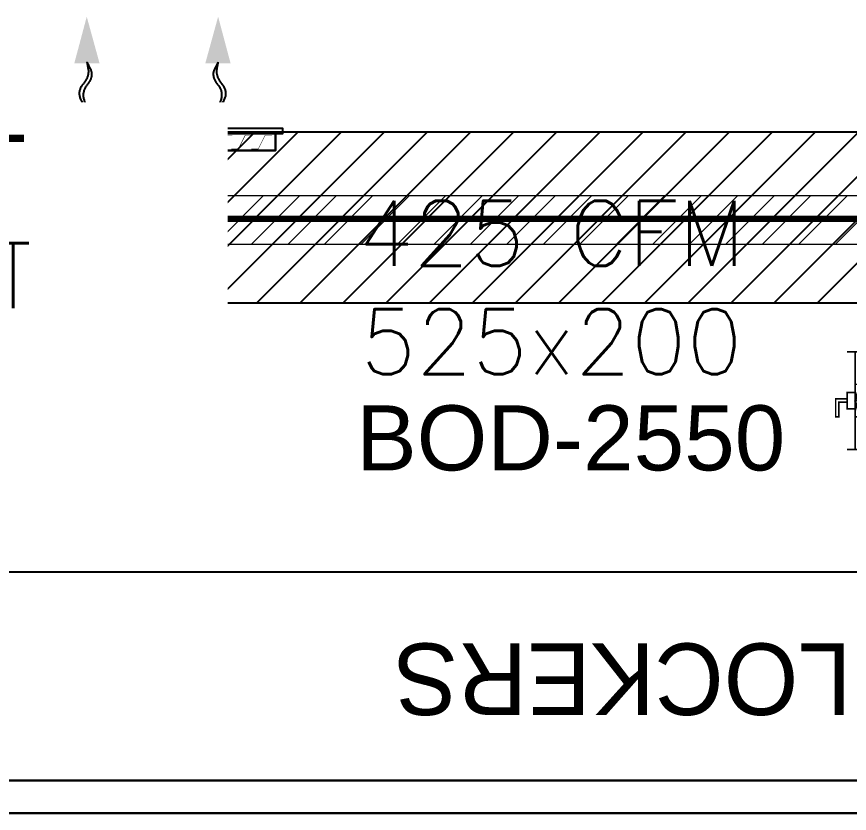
# Model space of a CAD drawing. Header units: millimetres. Extents: x 148480 to 578986, y 39883 to 155062.
# Drawn here: x 243975 to 246536, y 116682 to 119131 of the extents above; entities that cross this region are included whole.
import ezdxf

# ---------------------------------------------------------------- set-up
doc = ezdxf.new("R2010")
doc.units = ezdxf.units.MM
doc.linetypes.add('CONTINOUS', pattern=[0])
doc.linetypes.add('HIDDEN', pattern=[0.375, 0.25, -0.125])
for name, color, linetype in [('001-TEXT', 250, 'Continuous'), ('I - MODULAR', 44, 'Continuous'), ('Layer4', 6, 'Continuous'), ('M HVAC-Volume Control Damper', 3, 'Continuous'), ('M-HVAC ELLIPTICAL DUCT', 6, 'Continuous'), ('M-HVAC VRV PIPE', 4, 'Continuous'), ('M-HVAC-ELEPTICAL DUCT', 6, 'Continuous'), ('M-HVAC-GRIL', 6, 'Continuous'), ('M-HVAC-INSULATION', 8, 'Continuous'), ('M-HVAC-SUPP', 4, 'Continuous'), ('M-HVAC-TEXT', 7, 'Continuous')]:
    doc.layers.add(name, color=color, linetype=linetype)
for name, color, linetype, lineweight in [('CB-AC CABLE TRAY', 213, 'Continuous', 15), ('I-PART-GYP', 6, 'Continuous', 30), ('KDBS-SIDE THROW GRILLE', 1, 'Continuous', 18), ('M HVAC GRILLE', 6, 'Continuous', 13), ('M-HVAC-Volume Control Damper', 3, 'Continuous', 9)]:
    doc.layers.add(name, color=color, linetype=linetype, lineweight=lineweight)
doc.styles.add('Herbalife_Third Floor - Furniture Layout - 210201$0$CG', font='GOTHIC.TTF')
doc.styles.add('R', font='romans.shx')
doc.styles.add('romans', font='stylu.ttf', dxfattribs={"height": 125})
doc.styles.get("Standard").update_dxf_attribs({"font": 'arial.ttf'})

# ---------------------------------------------------------------- blocks, each defined once
blk = doc.blocks.new('GFC1')
at = {"layer": 'I - MODULAR', "color": 8, "linetype": 'Continuous'}
blk.add_lwpolyline([(321820.9185554316, 117768.459722596), (315247.4373575149, 117768.459722596), (315247.4373575149, 118409.8906047573), (321820.9185554316, 118409.8906047573)], close=True, dxfattribs=at)
at = {"layer": 'I-PART-GYP', "color": 8, "linetype": 'CONTINOUS'}
blk.add_lwpolyline([(315325.9185554367, 117668.459722596), (321820.9185554316, 117668.459722596), (321820.9185554316, 117768.459722596), (315225.9185554367, 117768.459722596), (315225.9185554367, 117668.459722596)], dxfattribs=at)
at = {"layer": '001-TEXT', "color": 8, "style": 'Herbalife_Third Floor - Furniture Layout - 210201$0$CG'}
blk.add_text('LOCKERS', height=220, rotation=180, dxfattribs=at).set_placement((319174.6500912035, 118190.1394028121))
blk = doc.blocks.new('RAAAA')
at = {"linetype": 'Continuous', "ltscale": 1000}
for points in [[(363.3502270197496, -3.1432137e-09, 0), (363.4422060456127, -0.0159299550577998, 0), (363.7181430901401, -0.0637198820477352, 0), (364.1780382394791, -0.1433697463944554, 0), (364.8218913553283, -0.2548795742914081, 0), (365.6497025364079, -0.3982493301155045, 0), (366.6614717766643, -0.5734790414571762, 0), (367.8571990267374, -0.7805686946958303, 0), (369.2368843313307, -1.019518308341502, 0), (370.800527705811, -1.29032784642186, 0), (372.548129088711, -1.592997347353956, 0), (374.4796885345131, -1.927526794723235, 0), (376.5952059868723, -2.293916173512115, 0), (378.8946815072559, -2.692165509564802, 0), (381.3781150872819, -3.122274795197881, 0), (384.045506676659, -3.584244024823418, 0), (386.8968563312665, -4.078073198790661, 0), (389.932163991034, -4.603762332117184, 0), (393.1514297206886, -5.161311412579379, 0), (396.5546535076573, -5.750720418873242, 0), (400.1418353044426, -6.371989386272617, 0), (403.9129751627332, -7.025118298013692, 0), (407.8680730322376, -7.710107161430643, 0), (412.0071289613843, -8.426955960108897, 0), (416.3301429580895, -9.175664704525843, 0), (420.8371149189769, -9.95623342192266, 0), (420.8371149189769, -9.95623342192266, 0), (425.4524514768271, -10.64715723088011, 0), (430.1005588909608, -11.12693132087588, 0), (434.7814372973515, -11.39555565733462, 0), (439.4950866661964, -11.45303028915077, 0), (444.2415069267154, -11.29935517825652, 0), (449.0206981487571, -10.93453033897094, 0), (453.83266031323, -10.35855577513575, 0), (458.6773934331723, -9.571431490243413, 0), (463.5548974592238, -8.573157460894432, 0), (468.4651724724099, -7.363733723410405, 0), (473.408218444325, -5.943160244612953, 0), (478.3840353195556, -4.311437036027201, 0), (483.3926231446675, -2.468564090318976, 0), (488.4339819159356, -0.4145414385711776, 0), (493.5081116431391, 1.850630961125715, 0), (498.6150123188272, 4.326953077688813, 0), (503.7546839457935, 7.014424921246244, 0), (508.9271264774724, 9.913046506117096, 0), (514.1323399618268, 13.02281780994963, 0), (519.3703244356439, 16.34373884601518, 0), (524.6410798691213, 19.87580960802734, 0), (529.9446061570196, 23.61903010122478, 0), (535.2809034381062, 27.57340032421053, 0), (540.6499716709368, 31.73892027698457, 0), (546.0518108080141, 36.11558996024542, 0), (546.0518108080141, 36.11558996024542, 0), (551.5033782976678, 40.40606285934336, 0), (557.0216314746065, 44.3129924959503, 0), (562.6065703099594, 47.83637886552606, 0), (568.2581947850994, 50.97622194606811, 0), (573.9765050141142, 53.73252174176741, 0), (579.7615008889697, 56.10527828754857, 0), (585.6131824222392, 58.09449155442417, 0), (591.5315496395342, 59.70016154344192, 0), (597.5166025618091, 60.92228824901393, 0), (603.5683411317877, 61.76087169104722, 0), (609.6867653969674, 62.21591186709703, 0), (615.8718753615394, 62.28740876214579, 0), (622.1236710227095, 61.97536236641464, 0), (628.4421522845514, 61.27977271866985, 0), (634.8273192858322, 60.20063977909739, 0), (641.2791719487868, 58.73796358541586, 0), (647.7977103055454, 56.89174411003477, 0), (654.3829343058169, 54.66198134981095, 0), (661.0348440050147, 52.0486753428122, 0), (667.7534394040703, 49.05182603385765, 0), (674.5387204550208, 45.6714334700955, 0), (681.3906872477382, 41.90749761380721, 0), (688.3093396429903, 37.76001850445755, 0), (695.2946777339093, 33.22899609315209, 0), (702.3467015242204, 28.31443044031039, 0), (702.3467015242204, 28.31443044031039, 0), (709.2903608093036, 23.31021987483837, 0), (715.9506054315714, 18.51026280666701, 0), (722.3274353891611, 13.91455923928879, 0), (728.4208506457508, 9.523109151399693, 0), (734.2308512860907, 5.335912552778608, 0), (739.7574372706002, 1.35296946123708, 0), (745.0006085336207, -2.425720145227386, 0), (749.9603651948273, -6.000156254740431, 0), (754.6367071997374, -9.370338881271893, 0), (759.0296344873495, -12.53626801015343, 0), (763.139147110283, -15.4979436553549, 0), (766.9652450741268, -18.25536579836625, 0), (770.5079283909872, -20.80853444966487, 0), (773.7671970343217, -23.15744960331358, 0), (776.7430510194972, -25.30211128131487, 0), (779.4354902971535, -27.24251944175922, 0), (781.8445149608888, -28.97867412900087, 0), (783.9701249599457, -30.51057533326093, 0), (785.8123202584683, -31.83822301088367, 0), (787.371100931894, -32.96161723241676, 0), (788.6464669620618, -33.88075794337783, 0), (789.6384182679468, -34.59564515668899, 0), (790.3469549207947, -35.10627890238538, 0), (790.7720769094302, -35.41265913681128, 0), (790.9137842478231, -35.5147858823184, 0)], [(363.3502270197496, -3.1432137e-09, 0), (363.442206050735, -0.0450899703428149, 0), (363.7181430864148, -0.1803598914993927, 0), (364.1780382394791, -0.4058097624219954, 0), (364.8218913553283, -0.7214395778719336, 0), (365.6497025364079, -1.127249323530121, 0), (366.6614717766643, -1.623239042703061, 0), (367.8571990267374, -2.209408693481235, 0), (369.2368843313307, -2.885758303105831, 0), (370.800527705811, -3.652287854813038, 0), (372.548129088711, -4.508997344411909, 0), (374.4796885345131, -5.455886790063231, 0), (376.5952059915289, -6.492956176749429, 0), (378.8946815119126, -7.620205525425263, 0), (381.3781150872819, -8.837634793133475, 0), (384.045506676659, -10.14524403051473, 0), (386.8968563312665, -11.54303320229518, 0), (389.9321639947593, -13.03100234130397, 0), (393.1514297160321, -14.60915141925215, 0), (396.5546535076573, -16.27748042601161, 0), (400.1418353067711, -18.03598940314259, 0), (403.9129751627332, -19.88467830209993, 0), (407.8680730322376, -21.82354717107955, 0), (412.0071289679034, -23.85259597969707, 0), (416.3301429580895, -25.97182474087458, 0), (420.8371149189769, -28.18123343505431, 0), (420.8371149189769, -28.18123343505431, 0), (425.4524514768271, -30.30099723860621, 0), (430.1005588909608, -32.15129131812137, 0), (434.7814372973515, -33.73211567220278, 0), (439.4950866685247, -35.04347029665951, 0), (444.2415069281124, -36.085355194984, 0), (449.0206981487571, -36.85777036577929, 0), (453.83266031323, -37.36071579926647, 0), (458.6773934382945, -37.59419151744805, 0), (463.5548974592238, -37.55819750251248, 0), (468.4651724775322, -37.25273375166579, 0), (473.4082184433937, -36.677800264908, 0), (478.3840353195556, -35.83339706843253, 0), (483.3926231446675, -34.71952413674444, 0), (488.4339819159356, -33.33618147473317, 0), (493.5081116431391, -31.68336907890625, 0), (498.6150123127734, -29.76108695170842, 0), (503.7546839481218, -27.56933511409443, 0), (508.9271264774724, -25.10811354231555, 0), (514.1323399529792, -22.37742221960798, 0), (519.3703244407661, -19.37726119032595, 0), (524.6410798714496, -16.10763043316547, 0), (529.9446061570196, -12.56852993450593, 0), (535.2809034381062, -8.759959704824723, 0), (540.6499716755932, -4.681919758091679, 0), (546.0518108080141, -0.3344100876711309, 0), (546.0518108080141, -0.3344100876711309, 0), (551.5033782916144, 3.985222824267111, 0), (557.0216314718126, 7.979632466915063, 0), (562.6065703099594, 11.64881881827023, 0), (568.2581947897561, 14.9927818957949, 0), (573.9765050141142, 18.01152170961723, 0), (579.7615008917637, 20.70503825240303, 0), (585.613182418514, 23.07333150459454, 0), (591.5315496409312, 25.11640151124448, 0), (597.5166025618091, 26.83424822066445, 0), (603.5683411317877, 28.22687166114338, 0), (609.6867653969674, 29.29427183407824, 0), (615.8718753615394, 30.03644871327561, 0), (622.1236710227095, 30.45340233575553, 0), (628.4421522845514, 30.54513267986477, 0), (634.8273192909545, 30.31163976306562, 0), (641.2791719427332, 29.75292355462443, 0), (647.7977103046142, 28.86898407479748, 0), (654.3829343058169, 27.65982132952195, 0), (661.0348440026864, 26.12543531041592, 0), (667.7534394068643, 24.26582600281108, 0), (674.5387204550208, 22.0809934346471, 0), (681.3906872416846, 19.57093758392147, 0), (688.3093396429903, 16.73565848520957, 0), (695.2946777339093, 13.57515608193353, 0), (702.3467015242204, 10.08943041635211, 0), (702.3467015242204, 10.08943041635211, 0), (709.2903608093036, 6.514059860142879, 0), (715.9506054315714, 3.084622785681858, 0), (722.3274353891611, -0.1988807808374986, 0), (728.4208506457508, -3.336450860719196, 0), (734.2308512860907, -6.328087466186843, 0), (739.7574372631498, -9.173790556378663, 0), (745.0006085396744, -11.87356015015393, 0), (749.9603651929647, -14.42739626707043, 0), (754.6367071950807, -16.83529888687189, 0), (759.0296344873495, -19.0972680154955, 0), (763.139147110283, -21.21330366202164, 0), (766.9652450741268, -23.18340579536743, 0), (770.5079283867963, -25.00757444975898, 0), (773.7671970343217, -26.68580960598774, 0), (776.7430510194972, -28.21811127837282, 0), (779.4354903008788, -29.60447944700718, 0), (781.8445149608888, -30.84491413389333, 0), (783.970124962274, -31.93941531877499, 0), (785.8123202584683, -32.88798302819488, 0), (787.371100938879, -33.69061722687912, 0), (788.6464669657872, -34.34731794591062, 0), (789.6384182707407, -34.85808517027181, 0), (790.3469549235887, -35.22291890904308, 0), (790.7720769150183, -35.44181913323701, 0), (790.9137842478231, -35.5147858823184, 0)]]:
    blk.add_polyline3d(points, dxfattribs=at)
blk.add_solid([(373.4006197778508, 101.2500000956934), (0, 0), (373.4006197778508, -101.2500000848667)], dxfattribs=at)
blk = doc.blocks.new('600X200 SIDE THROW GRILLE')
at = {"layer": 'M-HVAC-GRIL', "linetype": 'ByBlock'}
blk.add_lwpolyline([(374.9973038795019, -4.999999634066825), (396.425875307616, -4.999999634066825), (396.425875307616, 12.14285750894831), (-396.4312675490779, 12.14285750795878), (-396.4312675490779, -4.999999634881732), (-375.0026961204981, -4.999999634881732), (374.9973038795019, -4.999999634066825), (374.9973038795019, -56.42857106264658), (-375.0026961204981, -56.42857106346148), (-375.0026961204981, -4.999999634881732), (-375.0026961204981, -56.42857106346148), (374.9973038795019, -56.42857106264658), (374.9973038795019, -56.42857106264658)], dxfattribs=at)
at = {"layer": 'M-HVAC-GRIL', "lineweight": 0, "const_width": 1.714285714285749}
for points in [[(-364.6294207137813, -8.85715199351054), (-343.2008492852015, -8.85715199351054), (-321.77227785668, -51.71429485067003), (-300.3437064281002, -51.71429485067003)], [(-303.2008492852015, -8.85715199351054), (-281.7722778566218, -8.85715199351054), (-260.3437064281002, -51.71429485067003), (-238.9151349995205, -51.71429485067003)], [(-241.7722778566218, -8.85715199351054), (-220.343706428042, -8.85715199351054), (-198.9151349995205, -51.71429485067003), (-177.4865635709407, -51.71429485067003)], [(-179.6253858889373, -8.85715199351054), (-158.1968144603575, -8.85715199351054), (-136.7682430317778, -51.71429485067003), (-115.339671603198, -51.71429485067003)], [(-117.4784939211946, -8.85715199351054), (-96.04992249261483, -8.85715199351054), (-74.62135106403508, -51.71429485067003), (-53.19277963545534, -51.71429485067003)], [(-55.33160195345187, -8.85715199351054), (-33.90303052487212, -8.85715199351054), (-12.47445909629238, -51.71429485067003), (8.954112332229156, -51.71429485067003)], [(6.815290014290835, -8.85715199351054), (28.24386144281237, -8.85715199351054), (49.67243287139212, -51.71429485067003), (71.10100429997186, -51.71429485067003)], [(68.96218198197533, -8.85715199351054), (90.39075341055508, -8.85715199351054), (111.8193248391348, -51.71429485067003), (133.2478962677146, -51.71429485067003)], [(120.6359827977453, -8.85715199351054), (142.064554226325, -8.85715199351054), (163.4931256549048, -51.71429485067003), (184.9216970834845, -51.71429485067003)], [(180.7742178587091, -8.85715199351054), (202.2027892872888, -8.85715199351054), (223.6313607158103, -51.71429485067003), (245.0599321443901, -51.71429485067003)], [(242.2027892872888, -8.85715199351054), (263.6313607158686, -8.85715199351054), (285.0599321443901, -51.71429485067003), (306.4885035729699, -51.71429485067003)], [(303.6313607158686, -8.85715199351054), (325.0599321444483, -8.85715199351054), (346.4885035729699, -51.71429485067003), (367.9170750015496, -51.71429485067003)]]:
    blk.add_lwpolyline(points, dxfattribs=at)
at = {"layer": 'M-HVAC-SUPP'}
for p, xscale, yscale, zscale, rotation in [((-198.504193634462, 355.2760655156851), -0.3839999997941415, 0.3839999997941436, 0.3839999997941436, 90.2028781887322), ((205.5471836643141, 355.2760655156851), 0.3839999997941415, 0.3839999997941415, 0.3839999997941415, 269.7971218112675)]:
    blk.add_blockref('RAAAA', p, dxfattribs=dict(at, xscale=xscale, yscale=yscale, zscale=zscale, rotation=rotation))
blk = doc.blocks.new('jyfhg')
at = {"layer": 'KDBS-SIDE THROW GRILLE', "xscale": -1, "rotation": 90.00000000000006}
blk.add_blockref('600X200 SIDE THROW GRILLE', (-99.999999633962, -324.9856550990909), dxfattribs=at)
blk = doc.blocks.new('*U87')
at = {"layer": 'M HVAC-Volume Control Damper', "color": 6}
for p, q in [((144658.259653163, -122710.0000000001), (145063.7625697826, -122710.0000000001)), ((144587.4999999998, -122830.0000000001), (144609.998334567, -122746.9292262137)), ((145111.5696355139, -122745.3547118105), (145137.5, -122830.0000000001)), ((144587.4999999998, -122830), (144609.998334567, -122913.0707737864)), ((145111.5696355139, -122914.6452881896), (145137.5, -122830)), ((144658.259653163, -122950), (145063.7625697826, -122950))]:
    blk.add_line(p, q, dxfattribs=at)
at = {"layer": 'M HVAC-Volume Control Damper', "color": 6, "const_width": 5}
for points in [[(144587.4999999998, -122680), (144587.4999999998, -122680), (145162.5, -122680), (145137.5, -122680), (145137.5, -122980), (145162.5, -122980), (145137.5, -122980), (144587.4999999998, -122980), (144562.4999999998, -122980), (144587.4999999998, -122980), (144587.4999999998, -122680), (144562.4999999998, -122680), (144587.4999999998, -122680)], [(144587.4999999998, -122830), (145137.5, -122830)]]:
    blk.add_lwpolyline(points, dxfattribs=at)
for points in [[(144587.4999999998, -122880), (145137.5, -122880), (145137.5, -122780), (144587.4999999998, -122780)], [(145137.5, -122805), (145137.5, -122855), (145162.5, -122855), (145162.5, -122805)], [(145162.5, -122825), (145162.5, -122835), (145187.5, -122835), (145187.5, -122880), (145197.5, -122880), (145197.5, -122825), (145162.5, -122825)]]:
    blk.add_lwpolyline(points, close=True, dxfattribs=at)
at = {"layer": 'M HVAC-Volume Control Damper', "color": 6}
for centre, start, end in [((144658.259653163, -122760.0000000001), 90, 164.8459319503257), ((145063.7625697826, -122760.0000000001), 17.03200020093433, 90.00000000000001), ((144658.259653163, -122900), 195.1540680497168, 270), ((145063.7625697826, -122900), 270, 342.9679997990173)]:
    blk.add_arc(centre, 50, start, end, dxfattribs=at)
blk = doc.blocks.new('*U125')
at = {"layer": 'CB-AC CABLE TRAY', "true_color": 0xa953a0}
h = blk.add_hatch(dxfattribs=at)
h.set_pattern_fill('ANSI31', color=215, scale=25)
h.set_pattern_definition([(45, (-898849.5247952049, 1102758.81192267), (-56.12660075668221, 56.12660075668221), [])])
h.paths.add_polyline_path([(-88704.87502022367, -150.4434294016974), (-88704.87502022357, -0.4434294007289097), (-82785.18971865792, -0.44342943166955), (-82785.18971865755, -150.4434293810805)])
at = {"layer": 'CB-AC CABLE TRAY', "color": 215, "true_color": 0xa953a0}
blk.add_lwpolyline([(-88704.87502022367, -150.4434294016974), (-88704.87502022357, -0.4434294007289097), (-82785.18971865792, -0.44342943166955), (-82785.18971865755, -150.4434293810805)], close=True, dxfattribs=at)

msp = doc.modelspace()

# ---------------------------------------------------------------- block references
at = {"layer": 'Layer4', "linetype": 'Continuous', "rotation": 360}
msp.add_blockref('GFC1', (-72632.43313366792, -985.9892048838083), dxfattribs=at)

# ---------------------------------------------------------------- next in the draw order: hatches: boundary and pattern name
at = {"layer": 'M-HVAC-INSULATION'}
h = msp.add_hatch(dxfattribs=at)
h.set_pattern_fill('ANSI31', color=26, scale=750, angle=180, style=0)
h.set_pattern_definition([(224.9999999999999, (811127.5955645218, 15256.19533016291), (66.29126073623878, -66.29126073623891), [])])
h.paths.add_polyline_path([(250066.0114583088, 118775.7497717334), (240044.3111602765, 118775.7497717334), (240044.3111602765, 118250.7497717334), (250066.0114583088, 118250.7497717334)])

# ---------------------------------------------------------------- next in the draw order: linework, layer by layer
at = {"layer": 'M-HVAC ELLIPTICAL DUCT', "linetype": 'Continuous'}
for p, q in [((250066.0114583088, 118775.7497717334), (240044.3111602765, 118775.7497717334)), ((250066.0114583088, 118250.7497717334), (240044.3111602765, 118250.7497717334))]:
    msp.add_line(p, q, dxfattribs=at)
at = {"layer": 'M-HVAC VRV PIPE', "color": 150, "linetype": 'Continuous', "const_width": 20}
msp.add_lwpolyline([(241862.9219568892, 114980.1630493646), (241862.9219568894, 118509.4084389358), (248006.0433997985, 118509.4084389358)], dxfattribs=at)

# ---------------------------------------------------------------- next in the draw order: block references
at = {"layer": 'CB-AC CABLE TRAY', "color": 4, "linetype": 'HIDDEN', "rotation": 359.9997198436912}
msp.add_blockref('*U125', (330651.2187699097, 118581.1663925161), dxfattribs=at)
at = {"layer": 'M HVAC GRILLE', "color": 0, "rotation": 270}
msp.add_blockref('jyfhg', (244721.1208882539, 118675.7497717333, 2.175946366129015e-05), dxfattribs=at)
at = {"layer": 'M-HVAC-Volume Control Damper', "lineweight": -2, "xscale": -1}
msp.add_blockref('*U87', (391691.3805130565, 240780.7497717333), dxfattribs=at)

# ---------------------------------------------------------------- next in the draw order: texts
at = {"layer": 'M-HVAC-ELEPTICAL DUCT', "insert": (245018.9782425638, 117936.1049145954, 1198.066740926435), "char_height": 200, "attachment_point": 1}
msp.add_mtext('BOD-2550', dxfattribs=at)
at = {"layer": 'M-HVAC-TEXT', "color": 7, "insert": (245619.8385973013, 118565.1440400974, 4.388045953983965e-05), "char_height": 200, "width": 2790.775192934319, "attachment_point": 2, "style": 'R'}
msp.add_mtext('425 CFM\\P525x200', dxfattribs=at)

# ---------------------------------------------------------------- next in the draw order: texts
at = {"layer": 'M-HVAC-TEXT', "insert": (244523.5982052572, 118168.1702029525), "char_height": 200, "width": 1783.781248015522, "attachment_point": 9, "style": 'romans', "bg_fill": 2}
msp.add_mtext('\\pxql;{\\W0.8;\\T0.8;\\C150;S-1 5/8-10RMT\\P\\pt1;L-\\Fromans.shx|c1;3/4-10RMT}', dxfattribs=at)

doc.saveas('drawing.dxf')
